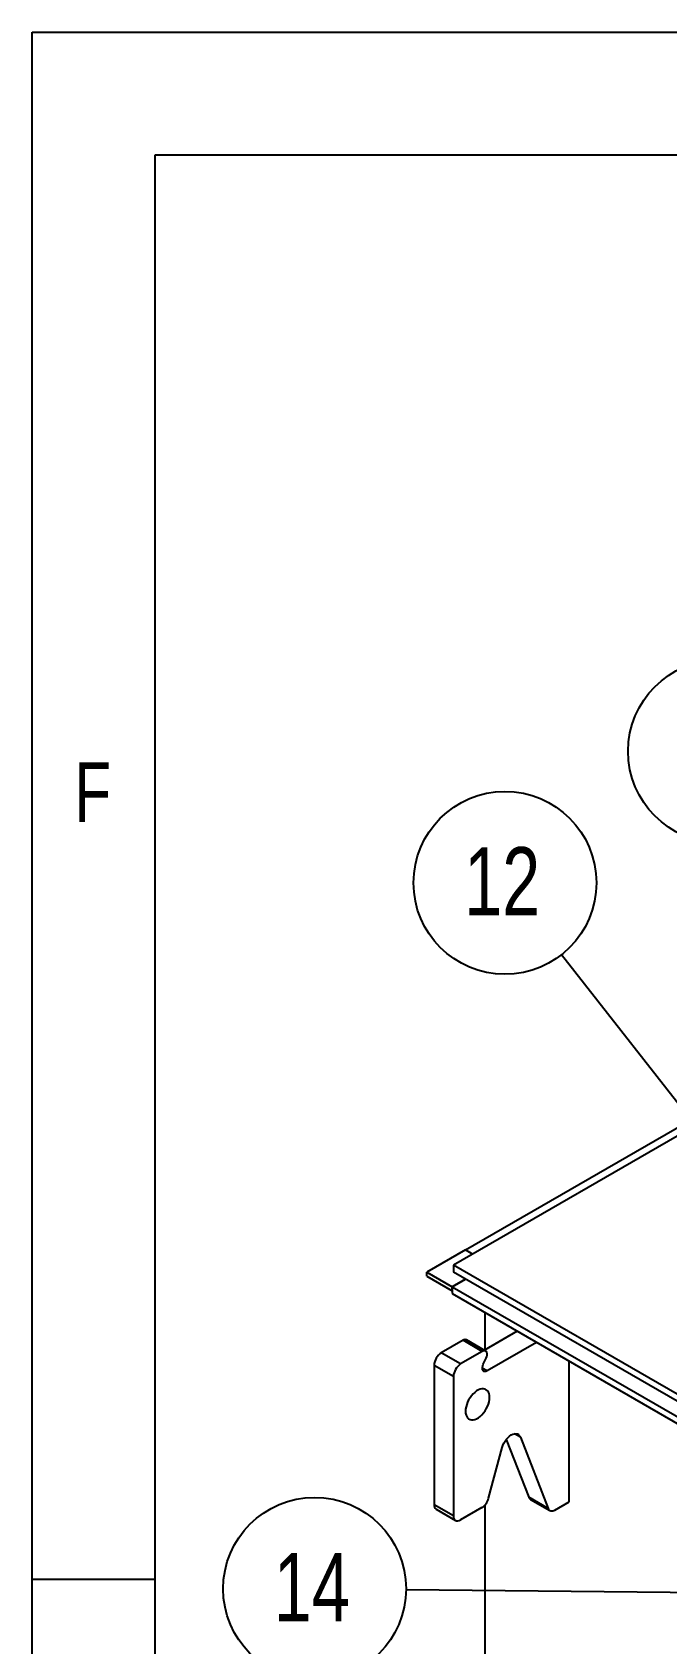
# Model space of a CAD drawing. Header units: inches. Extents: x -1 to 16.5, y 0 to 13.1.
# Drawn here: x 0.019 to 0.794, y 9.705 to 11.674 of the extents above; entities that cross this region are included whole.
import ezdxf

# ---------------------------------------------------------------- set-up
doc = ezdxf.new("R2010")
doc.units = ezdxf.units.IN
doc.header["$MEASUREMENT"] = 0
doc.layers.add('FORMAT', color=7, linetype='Continuous')
doc.styles.add('SLDTEXTSTYLE0', font='TXT', dxfattribs={"width": 0.75})
doc.dimstyles.new('SLDDIMSTYLE6', dxfattribs={"dimtxt": 0.18, "dimasz": 0.084961, "dimexe": 0, "dimexo": 0.0625, "dimgap": 0, "dimtad": 0, "dimtih": 1, "dimtoh": 1, "dimdec": 0, "dimrnd": 1e-09, "dimzin": 0, "dimdsep": 46, "dimtxsty": 'Standard', "dimsah": 1, "dimcen": 0.09, "dimadec": 0, "dimazin": 0, "dimtfac": 0.084961, "dimtdec": 0, "dimtofl": 0, "dimtmove": 0, "dimatfit": 3, "dimfxl": 0, "dimfrac": 2, "dimtolj": 1, "dimtzin": 0, "dimarcsym": 0})

# ---------------------------------------------------------------- blocks, each defined once
blk = doc.blocks.new('Drawing View43')
at = {"color": 7, "linetype": 'Continuous', "lineweight": 25}
for p, q in [((-1.8888, 0.6757), (-2.9966, 0.0361)), ((-2.9819, 0.0548), (-1.9433, 0.6544)), ((-2.9819, 0.0548), (-3.029, 0.0276)), ((-2.9731, 0.0497), (-2.9819, 0.0548)), ((-2.9731, 0.0497), (-2.9819, 0.0548)), ((-3.029, 0.0225), (-3.029, 0.0276)), ((-3.029, 0.0276), (-2.9981, 0.0098)), ((-3.029, 0.0225), (-2.9981, 0.0047)), ((-1.2289, -0.9844), (-2.9966, 0.0361)), ((-2.9966, 0.0361), (-2.9966, 0.0276)), ((-1.2289, -0.9929), (-2.9966, 0.0276)), ((-2.9981, 0.0098), (-2.9819, 0.0191)), ((-2.9819, 0.0191), (-2.9981, 0.0098)), ((-2.9981, 0.0047), (-2.9981, 0.0098)), ((-2.9981, 0.0098), (-1.2598, -0.9937)), ((-2.9981, 0.0098), (-2.9981, 0.0013)), ((-2.9981, 0.0013), (-1.2598, -1.0022)), ((-2.9583, -0.0217), (-2.9583, -0.0676)), ((-2.9848, -0.0557), (-3.0114, -0.071)), ((-2.9613, -0.0693), (-2.9848, -0.0557)), ((-2.9571, -0.0689), (-2.9807, -0.0553)), ((-2.9185, -0.0447), (-2.9588, -0.0679)), ((-2.895, -0.0583), (-2.9554, -0.0931)), ((-2.9878, -0.0846), (-3.0114, -0.071)), ((-2.9613, -0.0693), (-2.9878, -0.0846)), ((-2.9601, -0.085), (-2.9566, -0.0775)), ((-2.9966, -0.0999), (-3.0202, -0.0863)), ((-3.0202, -0.0863), (-3.0202, -0.2564)), ((-2.9554, -0.0931), (-2.9613, -0.0897)), ((-2.8552, -0.2531), (-2.8552, -0.0812)), ((-2.9966, -0.0999), (-2.9966, -0.27)), ((-2.932, -0.1768), (-2.9045, -0.2476)), ((-2.9148, -0.1739), (-2.9219, -0.1699)), ((-2.9148, -0.1739), (-2.8809, -0.2612)), ((-2.9536, -0.2487), (-2.937, -0.1867)), ((-2.8809, -0.2612), (-2.9045, -0.2476)), ((-2.9024, -0.2501), (-2.8788, -0.2637)), ((-2.8726, -0.2631), (-2.8552, -0.2531)), ((-3.0202, -0.2564), (-2.9966, -0.27)), ((-3.0176, -0.2622), (-2.994, -0.2758)), ((-2.9619, -0.2602), (-2.9878, -0.2752)), ((-2.9583, -0.2573), (-2.9583, -0.9871))]:
    blk.add_line(p, q, dxfattribs=at)
at = {"color": 7, "linetype": 'Continuous', "lineweight": 25, "flags": 128}
for points in [[(-2.9566, -0.0775), (-2.9558, -0.0756), (-2.9554, -0.0738), (-2.9554, -0.0721), (-2.9557, -0.0706), (-2.9564, -0.0695), (-2.9573, -0.0688), (-2.9585, -0.0685), (-2.9598, -0.0687), (-2.9613, -0.0693)], [(-2.9554, -0.0931), (-2.9568, -0.0938), (-2.9582, -0.0939), (-2.9593, -0.0937), (-2.9603, -0.0929), (-2.9609, -0.0918), (-2.9612, -0.0904), (-2.9612, -0.0887), (-2.9608, -0.0868), (-2.9601, -0.085)], [(-2.9524, -0.1255), (-2.9526, -0.123), (-2.9531, -0.1208), (-2.9539, -0.1189), (-2.955, -0.1174), (-2.9564, -0.1162), (-2.958, -0.1154), (-2.9598, -0.115), (-2.9618, -0.115), (-2.9639, -0.1155), (-2.9661, -0.1164), (-2.9683, -0.1176), (-2.9704, -0.1193), (-2.9725, -0.1212), (-2.9745, -0.1235), (-2.9763, -0.126), (-2.978, -0.1286), (-2.9793, -0.1314), (-2.9804, -0.1342), (-2.9812, -0.1371), (-2.9817, -0.1398), (-2.9819, -0.1425), (-2.9817, -0.1449), (-2.9812, -0.1471), (-2.9804, -0.149), (-2.9793, -0.1506), (-2.978, -0.1518), (-2.9763, -0.1526), (-2.9745, -0.1529), (-2.9725, -0.1529), (-2.9704, -0.1524), (-2.9683, -0.1516), (-2.9661, -0.1503), (-2.9639, -0.1487), (-2.9618, -0.1467), (-2.9598, -0.1444), (-2.958, -0.142), (-2.9564, -0.1393), (-2.955, -0.1365), (-2.9539, -0.1337), (-2.9531, -0.1308), (-2.9526, -0.1281), (-2.9524, -0.1255)], [(-2.937, -0.1867), (-2.9361, -0.1841), (-2.9349, -0.1814), (-2.9335, -0.1789), (-2.9318, -0.1766), (-2.9299, -0.1745), (-2.928, -0.1728), (-2.9259, -0.1714), (-2.9239, -0.1704), (-2.9219, -0.1699), (-2.92, -0.1698), (-2.9183, -0.1702), (-2.9169, -0.171), (-2.9157, -0.1723), (-2.9148, -0.1739)], [(-2.9966, -0.27), (-2.9965, -0.2719), (-2.9959, -0.2736), (-2.9951, -0.2749), (-2.994, -0.2758), (-2.9927, -0.2763), (-2.9912, -0.2763), (-2.9895, -0.276), (-2.9878, -0.2752)], [(-2.8809, -0.2612), (-2.8803, -0.2623), (-2.8796, -0.2632), (-2.8787, -0.2638), (-2.8777, -0.2642), (-2.8765, -0.2643), (-2.8753, -0.2642), (-2.8739, -0.2638), (-2.8726, -0.2631)]]:
    blk.add_lwpolyline(points, dxfattribs=at)
at = {"color": 7, "linetype": 'Continuous', "lineweight": 25}
for centre, radius, start, end in [((-2.9824, -0.0589), 0.00403, 64.3427, 126.9678), ((-3.001, -0.0872), 0.0192, 122.6055, 177.3945), ((-2.9774, -0.1008), 0.0192, 122.6055, 177.3945), ((-2.9725, -0.2438), 0.0195, 302.89, 345.3977), ((-2.8999, -0.246), 0.00483, 199.4518, 238.767), ((-3.0141, -0.2571), 0.00616, 173.7012, 234.9867)]:
    blk.add_arc(centre, radius, start, end, dxfattribs=at)
blk = doc.blocks.new('SW_NOTE_0_37')
at = {"layer": 'FORMAT', "color": 0}
blk.add_circle((-0.0689, 0.0879), 0.1117, dxfattribs=at)
at = {"layer": 'FORMAT', "color": 0, "insert": (-0.0723, 0.1315), "char_height": 0.08333, "attachment_point": 2, "style": 'SLDTEXTSTYLE0'}
blk.add_mtext('12', dxfattribs=at)
blk = doc.blocks.new('SW_NOTE_0_38')
at = {"layer": 'FORMAT', "color": 0}
blk.add_circle((-0.0681, 0.0886), 0.1117, dxfattribs=at)
at = {"layer": 'FORMAT', "color": 0, "insert": (-0.0698, 0.1321), "char_height": 0.0833, "attachment_point": 2, "style": 'SLDTEXTSTYLE0'}
blk.add_mtext('4', dxfattribs=at)
blk = doc.blocks.new('SW_NOTE_0_47')
at = {"layer": 'FORMAT', "color": 0}
blk.add_circle((-0.1117, 0.0011), 0.1117, dxfattribs=at)
at = {"layer": 'FORMAT', "color": 0, "insert": (-0.1151, 0.0447), "char_height": 0.08333, "attachment_point": 2, "style": 'SLDTEXTSTYLE0'}
blk.add_mtext('14', dxfattribs=at)

msp = doc.modelspace()

# ---------------------------------------------------------------- linework, layer by layer
at = {"color": 7, "linetype": 'Continuous', "lineweight": 25}
for p, q in [((0.0187008, 0.0187008), (0.0187008, 11.6742126)), ((0.0187008, 11.6742126), (16.5167323, 11.6742126)), ((0.1687008, 0.1687008), (0.1687008, 11.5242126)), ((0.1687008, 11.5242126), (16.3667323, 11.5242126)), ((0.1687008, 9.7834646), (0.0187008, 9.7834646))]:
    msp.add_line(p, q, dxfattribs=at)

# ---------------------------------------------------------------- block references
msp.add_blockref('Drawing View43', (3.5298999, 10.1313741), dxfattribs=at)
at = {"layer": 'FORMAT'}
for name, p in [('SW_NOTE_0_38', (0.9265596, 10.706842)), ('SW_NOTE_0_37', (0.6651913, 10.5467822)), ('SW_NOTE_0_47', (0.475394, 9.7708978))]:
    msp.add_blockref(name, p, dxfattribs=at)

# ---------------------------------------------------------------- texts
at = {"color": 7, "linetype": 'Continuous', "lineweight": 0, "insert": (0.0704275, 10.7820919), "char_height": 0.0729167, "attachment_point": 1, "style": 'SLDTEXTSTYLE0'}
msp.add_mtext('F', dxfattribs=at)

# ---------------------------------------------------------------- leaders
at = {"layer": 'FORMAT'}
for points in [[(1.4005311, 9.6088335), (0.6651913, 10.5467822)], [(1.1153939, 9.7644), (0.475394, 9.7708978)]]:
    msp.add_leader(points, dimstyle='SLDDIMSTYLE6', dxfattribs=at)

doc.saveas('drawing.dxf')
